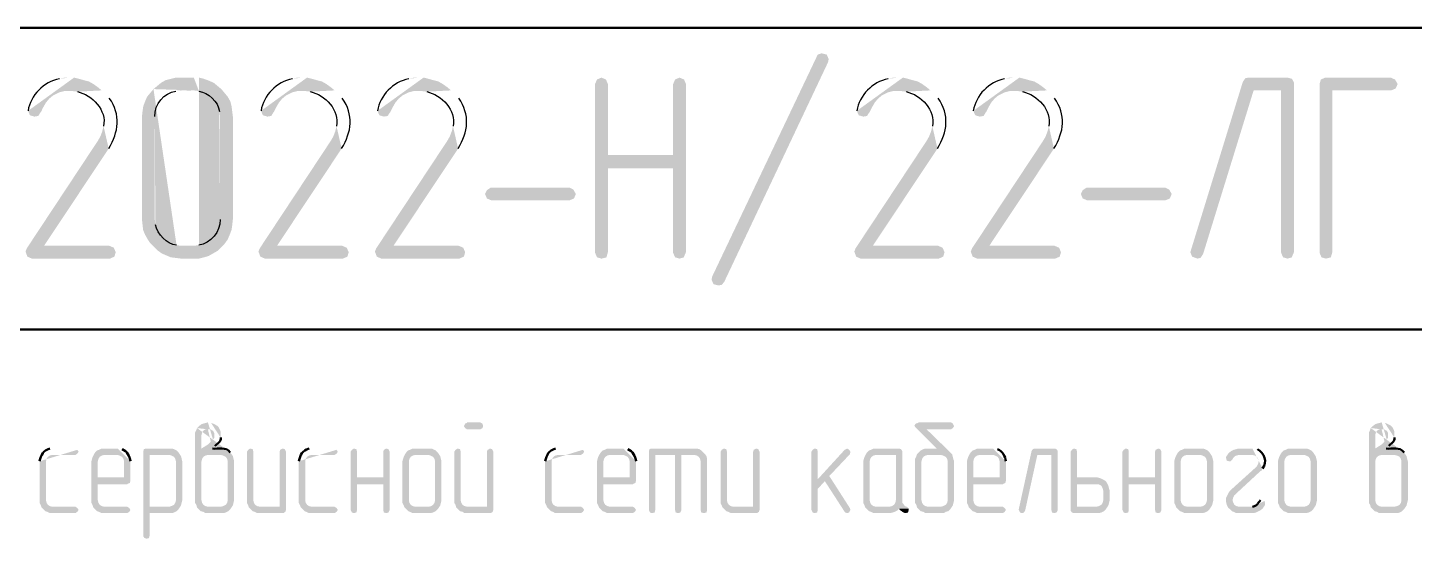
# Model space of a CAD drawing. Header units: millimetres. Extents: x -211 to 10565, y -2293 to 2244.
# Drawn here: x 5412.09 to 5457.94, y -323.77 to -306.28 of the extents above; entities that cross this region are included whole.
import ezdxf

# ---------------------------------------------------------------- set-up
doc = ezdxf.new("R2010")
doc.units = ezdxf.units.MM
doc.layers.add('PDF _Геометрия', color=7, linetype='Continuous')
doc.layers.add('PDF _Сплошная заливка', color=7, linetype='Continuous')

msp = doc.modelspace()

# ---------------------------------------------------------------- hatches: boundary and pattern name
at = {"layer": 'PDF _Сплошная заливка', "transparency": 33554559}
for points in [[(5438.554, -307.422), (5435.126, -314.68), (5435.041, -314.785), (5434.936, -314.807), (5434.766, -314.764), (5434.703, -314.616), (5434.724, -314.51), (5438.173, -307.252), (5438.215, -307.168), (5438.342, -307.125), (5438.512, -307.168), (5438.575, -307.316)], [(5431.063, -307.929), (5430.915, -307.993), (5430.852, -308.141), (5430.852, -313.727), (5430.915, -313.876), (5431.063, -313.918), (5431.233, -313.876), (5431.233, -313.854), (5431.275, -313.706), (5431.275, -310.934), (5433.433, -310.934), (5431.275, -310.49), (5431.275, -308.141), (5431.211, -307.993)], [(5433.645, -307.929), (5433.497, -307.993), (5433.433, -308.141), (5433.433, -310.49), (5431.275, -310.49), (5433.433, -310.934), (5433.433, -313.727), (5433.497, -313.876), (5433.645, -313.918), (5433.793, -313.876), (5433.793, -313.854), (5433.856, -313.706), (5433.856, -308.141), (5433.793, -307.993)], [(5453.747, -307.929), (5452.456, -307.929), (5452.351, -307.951), (5452.266, -308.078), (5450.552, -313.643), (5450.531, -313.706), (5450.594, -313.854), (5450.764, -313.918), (5450.869, -313.897), (5450.954, -313.77), (5452.626, -308.353), (5453.536, -308.353), (5453.959, -308.141), (5453.959, -308.099), (5453.895, -307.972)], [(5457.154, -307.929), (5454.996, -307.929), (5454.848, -307.993), (5454.805, -308.141), (5454.805, -313.727), (5454.869, -313.876), (5455.017, -313.918), (5455.186, -313.876), (5455.186, -313.854), (5455.228, -313.706), (5455.228, -308.353), (5457.175, -308.353), (5457.323, -308.289), (5457.387, -308.141), (5457.302, -307.993)], [(5453.959, -308.141), (5453.536, -308.353), (5453.536, -313.727), (5453.599, -313.876), (5453.747, -313.918), (5453.895, -313.876), (5453.895, -313.854), (5453.959, -313.706)], [(5430.005, -311.992), (5427.424, -311.992), (5427.276, -311.929), (5427.212, -311.781), (5427.276, -311.654), (5427.403, -311.569), (5430.005, -311.569), (5430.132, -311.633), (5430.217, -311.781), (5430.153, -311.929)], [(5449.706, -311.992), (5447.124, -311.992), (5446.976, -311.929), (5446.912, -311.781), (5446.976, -311.654), (5447.103, -311.569), (5449.706, -311.569), (5449.833, -311.633), (5449.917, -311.781), (5449.854, -311.929)], [(5427.043, -319.335), (5426.62, -319.335), (5426.62, -319.356), (5426.556, -319.377), (5426.514, -319.462), (5426.556, -319.525), (5426.62, -319.568), (5427.064, -319.568), (5427.127, -319.525), (5427.149, -319.462), (5427.127, -319.377)], [(5442.617, -319.335), (5441.538, -319.335), (5441.538, -319.356), (5441.453, -319.377), (5441.411, -319.441), (5441.432, -319.483), (5442.151, -320.202), (5441.77, -320.202), (5441.707, -320.224), (5441.622, -320.266), (5441.495, -320.393), (5441.474, -320.456), (5441.432, -320.541), (5441.432, -322.001), (5441.474, -322.065), (5441.495, -322.149), (5441.855, -322.128), (5441.77, -322.107), (5441.707, -322.065), (5441.665, -322.001), (5441.643, -321.916), (5441.643, -320.626), (5441.665, -320.541), (5441.707, -320.478), (5441.77, -320.435), (5441.855, -320.414), (5442.278, -320.414), (5442.659, -320.393), (5442.596, -320.329), (5441.813, -319.568), (5442.617, -319.568), (5442.68, -319.525), (5442.723, -319.462), (5442.68, -319.377)], [(5414.283, -320.393), (5414.241, -320.478), (5414.22, -320.541), (5414.198, -320.626), (5414.198, -322.001), (5414.241, -322.086), (5414.262, -322.149), (5414.389, -322.276), (5414.452, -322.297), (5414.537, -322.34), (5415.383, -322.34), (5415.447, -322.297), (5415.489, -322.234), (5415.447, -322.17), (5415.383, -322.128), (5414.622, -322.128), (5414.537, -322.107), (5414.473, -322.065), (5414.431, -322.001), (5414.41, -321.916), (5414.41, -321.387), (5415.383, -321.387), (5415.405, -321.366), (5415.468, -321.345), (5415.489, -321.261), (5414.41, -321.155), (5414.41, -320.626), (5414.431, -320.541), (5414.473, -320.478), (5414.537, -320.435), (5414.622, -320.414), (5415.066, -320.414)], [(5416.78, -320.202), (5415.997, -320.202), (5415.934, -320.224), (5415.912, -320.308), (5415.912, -323.101), (5415.955, -323.165), (5416.018, -323.186), (5416.103, -323.165), (5416.124, -323.08), (5416.124, -322.34), (5416.865, -322.34), (5416.928, -322.319), (5417.013, -322.276), (5417.076, -322.213), (5417.119, -322.149), (5416.124, -322.128), (5416.124, -320.414), (5416.78, -320.414), (5417.119, -320.393), (5417.076, -320.329), (5417.013, -320.266), (5416.928, -320.224), (5416.865, -320.202)], [(5417.119, -320.393), (5416.78, -320.414), (5416.843, -320.435), (5416.928, -320.478), (5416.97, -320.541), (5416.992, -320.626), (5416.992, -321.916), (5416.97, -322.001), (5416.928, -322.065), (5416.843, -322.107), (5416.78, -322.128), (5416.124, -322.128), (5417.119, -322.149), (5417.161, -322.086), (5417.203, -321.916), (5417.203, -320.626), (5417.161, -320.456)], [(5418.833, -320.393), (5418.473, -320.414), (5418.557, -320.435), (5418.642, -320.478), (5418.684, -320.541), (5418.706, -320.626), (5418.706, -321.916), (5418.684, -322.001), (5418.642, -322.065), (5418.557, -322.107), (5418.473, -322.128), (5418.05, -322.128), (5417.69, -322.149), (5417.817, -322.276), (5417.901, -322.297), (5417.965, -322.34), (5418.579, -322.34), (5418.642, -322.319), (5418.727, -322.276), (5418.79, -322.213), (5418.875, -322.086), (5418.917, -321.916), (5418.917, -320.626), (5418.875, -320.456)], [(5419.446, -320.202), (5419.383, -320.245), (5419.34, -320.308), (5419.34, -322.001), (5419.383, -322.086), (5419.404, -322.149), (5419.764, -322.128), (5419.679, -322.107), (5419.615, -322.065), (5419.573, -322.001), (5419.552, -321.916), (5419.552, -320.308), (5419.531, -320.224)], [(5420.525, -320.202), (5420.441, -320.245), (5420.42, -320.308), (5420.42, -322.128), (5419.764, -322.128), (5419.404, -322.149), (5419.531, -322.276), (5419.594, -322.297), (5419.679, -322.34), (5420.547, -322.34), (5420.61, -322.297), (5420.631, -322.234), (5420.631, -320.308), (5420.589, -320.224)], [(5422.874, -320.202), (5422.811, -320.245), (5422.768, -320.308), (5422.768, -322.234), (5422.811, -322.319), (5422.874, -322.34), (5422.959, -322.319), (5422.98, -322.234), (5422.98, -321.387), (5423.848, -321.387), (5422.98, -321.155), (5422.98, -320.308), (5422.959, -320.224)], [(5423.953, -320.202), (5423.869, -320.245), (5423.848, -320.308), (5423.848, -321.155), (5422.98, -321.155), (5423.848, -321.387), (5423.848, -322.234), (5423.869, -322.319), (5423.953, -322.34), (5424.017, -322.319), (5424.059, -322.234), (5424.059, -320.308), (5424.017, -320.224)], [(5424.567, -320.393), (5424.525, -320.478), (5424.504, -320.541), (5424.482, -320.626), (5424.482, -322.001), (5424.525, -322.086), (5424.546, -322.149), (5424.906, -322.128), (5424.821, -322.107), (5424.757, -322.065), (5424.715, -322.001), (5424.694, -321.916), (5424.694, -320.626), (5424.715, -320.541), (5424.757, -320.478), (5424.821, -320.435), (5424.906, -320.414), (5425.35, -320.414)], [(5425.35, -320.202), (5424.821, -320.202), (5424.736, -320.245), (5424.673, -320.266), (5424.609, -320.329), (5424.567, -320.393), (5425.35, -320.414), (5425.413, -320.435), (5425.498, -320.478), (5425.54, -320.541), (5425.562, -320.626), (5425.562, -321.916), (5425.54, -322.001), (5425.498, -322.065), (5425.435, -322.107), (5425.35, -322.128), (5424.906, -322.128), (5424.546, -322.149), (5424.673, -322.276), (5424.736, -322.297), (5424.821, -322.34), (5425.413, -322.34), (5425.498, -322.319), (5425.583, -322.276), (5425.646, -322.213), (5425.731, -322.086), (5425.773, -321.916), (5425.773, -320.626), (5425.731, -320.456), (5425.646, -320.329), (5425.583, -320.266), (5425.498, -320.224), (5425.435, -320.202)], [(5426.302, -320.202), (5426.239, -320.245), (5426.196, -320.308), (5426.196, -322.001), (5426.239, -322.065), (5426.26, -322.149), (5426.62, -322.128), (5426.535, -322.107), (5426.471, -322.065), (5426.429, -322.001), (5426.408, -321.916), (5426.408, -320.308), (5426.387, -320.224)], [(5427.381, -320.202), (5427.297, -320.245), (5427.276, -320.308), (5427.276, -322.128), (5426.62, -322.128), (5426.26, -322.149), (5426.387, -322.276), (5426.471, -322.297), (5426.535, -322.34), (5427.403, -322.34), (5427.466, -322.297), (5427.487, -322.234), (5427.487, -320.308), (5427.445, -320.224)], [(5431, -320.393), (5430.957, -320.478), (5430.936, -320.541), (5430.915, -320.626), (5430.915, -322.001), (5430.957, -322.086), (5430.979, -322.149), (5431.106, -322.276), (5431.169, -322.297), (5431.254, -322.34), (5432.1, -322.34), (5432.164, -322.297), (5432.206, -322.234), (5432.164, -322.17), (5432.1, -322.128), (5431.338, -322.128), (5431.254, -322.107), (5431.19, -322.065), (5431.148, -322.001), (5431.127, -321.916), (5431.127, -321.387), (5432.1, -321.387), (5432.121, -321.366), (5432.185, -321.345), (5432.206, -321.261), (5431.127, -321.155), (5431.127, -320.626), (5431.148, -320.541), (5431.19, -320.478), (5431.254, -320.435), (5431.338, -320.414), (5431.783, -320.414)], [(5434.132, -320.202), (5432.714, -320.202), (5432.65, -320.224), (5432.629, -320.308), (5432.629, -322.234), (5432.671, -322.319), (5432.735, -322.34), (5432.82, -322.319), (5432.841, -322.234), (5432.841, -320.414), (5434.132, -320.414), (5434.491, -320.393), (5434.364, -320.266), (5434.301, -320.224), (5434.216, -320.202)], [(5433.708, -320.414), (5433.497, -320.414), (5433.497, -322.234), (5433.518, -322.319), (5433.603, -322.34), (5433.666, -322.319), (5433.708, -322.234)], [(5434.491, -320.393), (5434.132, -320.414), (5434.216, -320.435), (5434.28, -320.478), (5434.322, -320.541), (5434.343, -320.626), (5434.343, -322.234), (5434.364, -322.319), (5434.449, -322.34), (5434.534, -322.319), (5434.555, -322.234), (5434.555, -320.541), (5434.534, -320.456)], [(5435.105, -320.202), (5435.041, -320.245), (5434.999, -320.308), (5434.999, -322.001), (5435.041, -322.086), (5435.063, -322.149), (5435.422, -322.128), (5435.338, -322.107), (5435.274, -322.065), (5435.232, -322.001), (5435.211, -321.916), (5435.211, -320.308), (5435.19, -320.224)], [(5436.184, -320.202), (5436.099, -320.245), (5436.078, -320.308), (5436.078, -322.128), (5435.422, -322.128), (5435.063, -322.149), (5435.19, -322.276), (5435.253, -322.297), (5435.338, -322.34), (5436.205, -322.34), (5436.269, -322.297), (5436.29, -322.234), (5436.29, -320.308), (5436.248, -320.224)], [(5438.11, -320.202), (5438.046, -320.245), (5438.004, -320.308), (5438.004, -322.234), (5438.046, -322.319), (5438.11, -322.34), (5438.194, -322.319), (5438.215, -322.234), (5438.215, -321.536), (5438.448, -321.282), (5438.215, -321.218), (5438.215, -320.308), (5438.194, -320.224)], [(5439.189, -320.202), (5439.104, -320.245), (5438.215, -321.218), (5438.448, -321.282), (5439.104, -322.297), (5439.125, -322.319), (5439.189, -322.34), (5439.252, -322.319), (5439.295, -322.234), (5439.274, -322.17), (5438.596, -321.112), (5439.274, -320.393), (5439.295, -320.308), (5439.252, -320.245)], [(5439.803, -320.393), (5439.76, -320.478), (5439.739, -320.541), (5439.718, -320.626), (5439.718, -322.001), (5439.76, -322.086), (5439.781, -322.149), (5439.908, -322.276), (5439.972, -322.297), (5440.056, -322.34), (5440.607, -322.34), (5440.691, -322.319), (5440.755, -322.297), (5440.839, -322.255), (5440.903, -322.192), (5441.22, -322.192), (5441.157, -322.128), (5440.141, -322.128), (5440.056, -322.107), (5439.993, -322.065), (5439.951, -322.001), (5439.929, -321.916), (5439.929, -320.626), (5439.951, -320.541), (5439.993, -320.478), (5440.056, -320.435), (5440.141, -320.414), (5440.797, -320.414)], [(5440.903, -320.202), (5440.056, -320.202), (5439.972, -320.245), (5439.908, -320.266), (5439.845, -320.329), (5439.803, -320.393), (5440.797, -320.414), (5440.797, -321.916), (5440.776, -322.001), (5440.734, -322.065), (5440.67, -322.107), (5440.585, -322.128), (5440.141, -322.128), (5441.157, -322.128), (5441.093, -322.107), (5441.051, -322.043), (5441.009, -322.001), (5441.009, -320.287), (5440.966, -320.224)], [(5442.659, -320.393), (5442.278, -320.414), (5442.363, -320.435), (5442.448, -320.478), (5442.49, -320.541), (5442.511, -320.626), (5442.511, -321.916), (5442.49, -322.001), (5442.448, -322.065), (5442.363, -322.107), (5442.278, -322.128), (5441.855, -322.128), (5441.495, -322.149), (5441.622, -322.276), (5441.707, -322.297), (5441.77, -322.34), (5442.384, -322.34), (5442.448, -322.297), (5442.532, -322.276), (5442.596, -322.213), (5442.68, -322.086), (5442.723, -321.916), (5442.723, -320.626), (5442.701, -320.562), (5442.68, -320.478)], [(5443.231, -320.393), (5443.188, -320.478), (5443.167, -320.541), (5443.146, -320.626), (5443.146, -322.001), (5443.188, -322.086), (5443.209, -322.149), (5443.336, -322.276), (5443.4, -322.297), (5443.484, -322.34), (5444.331, -322.34), (5444.394, -322.297), (5444.437, -322.234), (5444.394, -322.17), (5444.331, -322.128), (5443.569, -322.128), (5443.484, -322.107), (5443.421, -322.065), (5443.379, -322.001), (5443.357, -321.916), (5443.357, -321.387), (5444.331, -321.387), (5444.352, -321.366), (5444.415, -321.345), (5444.437, -321.261), (5443.357, -321.155), (5443.357, -320.626), (5443.379, -320.541), (5443.421, -320.478), (5443.484, -320.435), (5443.569, -320.414), (5444.013, -320.414)], [(5446.045, -320.202), (5445.389, -320.202), (5445.325, -320.224), (5445.283, -320.287), (5444.86, -322.213), (5444.86, -322.234), (5444.902, -322.319), (5444.966, -322.34), (5445.029, -322.319), (5445.071, -322.255), (5445.474, -320.414), (5445.939, -320.414), (5446.151, -320.308), (5446.151, -320.287), (5446.108, -320.224)], [(5446.151, -320.308), (5445.939, -320.414), (5445.939, -322.234), (5445.96, -322.319), (5446.045, -322.34), (5446.108, -322.319), (5446.151, -322.234)], [(5446.68, -320.202), (5446.616, -320.245), (5446.574, -320.308), (5446.574, -322.255), (5446.616, -322.319), (5446.68, -322.34), (5447.505, -322.34), (5447.59, -322.319), (5447.674, -322.276), (5447.738, -322.213), (5447.78, -322.149), (5446.785, -322.128), (5446.785, -321.387), (5447.441, -321.387), (5447.78, -321.345), (5447.738, -321.282), (5447.674, -321.239), (5447.59, -321.197), (5447.526, -321.176), (5447.441, -321.155), (5446.785, -321.155), (5446.785, -320.308), (5446.764, -320.224)], [(5448.394, -320.202), (5448.33, -320.245), (5448.288, -320.308), (5448.288, -322.234), (5448.33, -322.319), (5448.394, -322.34), (5448.478, -322.319), (5448.499, -322.234), (5448.499, -321.387), (5449.367, -321.387), (5448.499, -321.155), (5448.499, -320.308), (5448.478, -320.224)], [(5449.473, -320.202), (5449.388, -320.245), (5449.367, -320.308), (5449.367, -321.155), (5448.499, -321.155), (5449.367, -321.387), (5449.367, -322.234), (5449.388, -322.319), (5449.473, -322.34), (5449.536, -322.319), (5449.579, -322.234), (5449.579, -320.308), (5449.536, -320.224)], [(5450.086, -320.393), (5450.044, -320.478), (5450.023, -320.541), (5450.002, -320.626), (5450.002, -322.001), (5450.044, -322.086), (5450.065, -322.149), (5450.425, -322.128), (5450.34, -322.107), (5450.277, -322.065), (5450.235, -322.001), (5450.213, -321.916), (5450.213, -320.626), (5450.235, -320.541), (5450.277, -320.478), (5450.34, -320.435), (5450.425, -320.414), (5450.869, -320.414)], [(5450.869, -320.202), (5450.34, -320.202), (5450.256, -320.245), (5450.192, -320.266), (5450.129, -320.329), (5450.086, -320.393), (5450.869, -320.414), (5450.933, -320.435), (5451.018, -320.478), (5451.06, -320.541), (5451.081, -320.626), (5451.081, -321.916), (5451.06, -322.001), (5451.018, -322.065), (5450.954, -322.107), (5450.869, -322.128), (5450.425, -322.128), (5450.065, -322.149), (5450.192, -322.276), (5450.256, -322.297), (5450.34, -322.34), (5450.933, -322.34), (5451.018, -322.319), (5451.102, -322.276), (5451.166, -322.213), (5451.25, -322.086), (5451.293, -321.916), (5451.293, -320.626), (5451.25, -320.456), (5451.166, -320.329), (5451.102, -320.266), (5451.018, -320.224), (5450.954, -320.202)], [(5451.758, -320.414), (5451.716, -320.478), (5451.716, -320.52), (5451.737, -320.605), (5451.822, -320.626), (5451.864, -320.626), (5451.927, -320.562), (5451.949, -320.52), (5452.012, -320.456), (5452.054, -320.435), (5452.139, -320.414), (5452.583, -320.414)], [(5453.514, -320.393), (5453.472, -320.478), (5453.451, -320.541), (5453.43, -320.626), (5453.43, -322.001), (5453.472, -322.086), (5453.493, -322.149), (5453.853, -322.128), (5453.768, -322.107), (5453.705, -322.065), (5453.663, -322.001), (5453.641, -321.916), (5453.641, -320.626), (5453.663, -320.541), (5453.705, -320.478), (5453.768, -320.435), (5453.853, -320.414), (5454.297, -320.414)], [(5454.297, -320.202), (5453.768, -320.202), (5453.684, -320.245), (5453.62, -320.266), (5453.557, -320.329), (5453.514, -320.393), (5454.297, -320.414), (5454.361, -320.435), (5454.446, -320.478), (5454.488, -320.541), (5454.509, -320.626), (5454.509, -321.916), (5454.488, -322.001), (5454.446, -322.065), (5454.382, -322.107), (5454.297, -322.128), (5453.853, -322.128), (5453.493, -322.149), (5453.62, -322.276), (5453.684, -322.297), (5453.768, -322.34), (5454.361, -322.34), (5454.446, -322.319), (5454.53, -322.276), (5454.594, -322.213), (5454.678, -322.086), (5454.721, -321.916), (5454.721, -320.626), (5454.678, -320.456), (5454.594, -320.329), (5454.53, -320.266), (5454.446, -320.224), (5454.382, -320.202)], [(5457.641, -320.393), (5457.281, -320.414), (5457.366, -320.435), (5457.45, -320.478), (5457.493, -320.541), (5457.514, -320.626), (5457.514, -321.916), (5457.493, -322.001), (5457.45, -322.065), (5457.366, -322.107), (5457.281, -322.128), (5456.858, -322.128), (5456.498, -322.149), (5456.625, -322.276), (5456.71, -322.297), (5456.773, -322.34), (5457.387, -322.34), (5457.45, -322.319), (5457.535, -322.276), (5457.598, -322.213), (5457.683, -322.086), (5457.725, -321.916), (5457.725, -320.626), (5457.683, -320.456)], [(5447.78, -321.345), (5447.441, -321.387), (5447.505, -321.387), (5447.59, -321.43), (5447.632, -321.514), (5447.653, -321.599), (5447.653, -321.916), (5447.632, -322.001), (5447.59, -322.065), (5447.505, -322.107), (5447.441, -322.128), (5446.785, -322.128), (5447.78, -322.149), (5447.822, -322.086), (5447.865, -321.916), (5447.865, -321.599), (5447.822, -321.43)], [(5441.22, -322.192), (5440.903, -322.192), (5440.924, -322.234), (5440.987, -322.276), (5441.009, -322.297), (5441.093, -322.34), (5441.114, -322.34), (5441.199, -322.319), (5441.22, -322.234)]]:
    msp.add_hatch(color=256, dxfattribs=at).paths.add_polyline_path(points)
h = msp.add_hatch(color=256, dxfattribs=at)
h.paths.add_polyline_path([(5413.458, -307.929), (5413.31, -307.929), (5413.14, -307.972)], flags=0)
h.paths.add_polyline_path([(5412.104, -309.03), (5412.167, -309.178), (5412.315, -309.22), (5412.442, -309.199), (5412.506, -309.093), (5412.527, -309.072), (5412.611, -308.903), (5412.696, -308.755), (5412.802, -308.628), (5412.929, -308.522), (5413.14, -308.416), (5413.31, -308.374), (5413.479, -308.374), (5414.537, -308.353), (5414.41, -308.247), (5414.262, -308.141), (5414.114, -308.056), (5413.944, -308.014), (5413.796, -307.972), (5413.627, -307.929)], flags=0)
h = msp.add_hatch(color=256, dxfattribs=at)
h.paths.add_polyline_path([(5417.584, -307.929), (5416.992, -307.929), (5416.653, -308.014), (5416.505, -308.099), (5416.251, -308.31), (5417.584, -308.353), (5417.753, -308.374)], flags=0)
h.paths.add_polyline_path([(5418.43, -309.051), (5418.452, -309.22), (5418.452, -312.627)], flags=0)
h.paths.add_polyline_path([(5417.753, -313.473), (5417.584, -313.495), (5417.161, -313.495), (5418.494, -313.537), (5418.6, -313.431), (5418.706, -313.283), (5418.769, -313.135), (5418.833, -312.966), (5418.854, -312.817), (5418.875, -312.627), (5418.875, -309.22), (5418.833, -308.882), (5418.79, -308.712), (5418.706, -308.564), (5418.494, -308.31), (5418.24, -308.099), (5418.092, -308.035), (5417.923, -307.972), (5417.753, -307.929)], flags=0)
h = msp.add_hatch(color=256, dxfattribs=at)
h.paths.add_polyline_path([(5421.16, -307.929), (5421.012, -307.929), (5420.843, -307.972)], flags=0)
h.paths.add_polyline_path([(5419.806, -309.03), (5419.869, -309.178), (5420.018, -309.22), (5420.144, -309.199), (5420.208, -309.093), (5420.229, -309.072), (5420.314, -308.903), (5420.398, -308.755), (5420.504, -308.628), (5420.631, -308.522), (5420.843, -308.416), (5421.012, -308.374), (5421.181, -308.374), (5422.239, -308.353), (5422.112, -308.247), (5421.964, -308.141), (5421.816, -308.056), (5421.647, -308.014), (5421.499, -307.972), (5421.329, -307.929)], flags=0)
h = msp.add_hatch(color=256, dxfattribs=at)
h.paths.add_polyline_path([(5425.011, -307.929), (5424.863, -307.929), (5424.694, -307.972)], flags=0)
h.paths.add_polyline_path([(5423.657, -309.03), (5423.721, -309.178), (5423.869, -309.22), (5423.996, -309.199), (5424.059, -309.093), (5424.08, -309.072), (5424.165, -308.903), (5424.25, -308.755), (5424.355, -308.628), (5424.482, -308.522), (5424.694, -308.416), (5424.863, -308.374), (5425.033, -308.374), (5426.091, -308.353), (5425.964, -308.247), (5425.815, -308.141), (5425.667, -308.056), (5425.498, -308.014), (5425.35, -307.972), (5425.181, -307.929)], flags=0)
h = msp.add_hatch(color=256, dxfattribs=at)
h.paths.add_polyline_path([(5440.861, -307.929), (5440.712, -307.929), (5440.543, -307.972)], flags=0)
h.paths.add_polyline_path([(5439.506, -309.03), (5439.57, -309.178), (5439.718, -309.22), (5439.845, -309.199), (5439.908, -309.093), (5439.929, -309.072), (5440.014, -308.903), (5440.099, -308.755), (5440.205, -308.628), (5440.332, -308.522), (5440.543, -308.416), (5440.712, -308.374), (5440.882, -308.374), (5441.94, -308.353), (5441.813, -308.247), (5441.665, -308.141), (5441.517, -308.056), (5441.347, -308.014), (5441.199, -307.972), (5441.03, -307.929)], flags=0)
h = msp.add_hatch(color=256, dxfattribs=at)
h.paths.add_polyline_path([(5444.712, -307.929), (5444.564, -307.929), (5444.394, -307.972)], flags=0)
h.paths.add_polyline_path([(5443.357, -309.03), (5443.421, -309.178), (5443.569, -309.22), (5443.696, -309.199), (5443.76, -309.093), (5443.781, -309.072), (5443.865, -308.903), (5443.95, -308.755), (5444.056, -308.628), (5444.183, -308.522), (5444.394, -308.416), (5444.564, -308.374), (5444.733, -308.374), (5445.791, -308.353), (5445.664, -308.247), (5445.516, -308.141), (5445.368, -308.056), (5445.198, -308.014), (5445.05, -307.972), (5444.881, -307.929)], flags=0)
h = msp.add_hatch(color=256, dxfattribs=at)
h.paths.add_polyline_path([(5414.537, -308.353), (5413.479, -308.374), (5413.564, -308.374), (5413.733, -308.395)], flags=0)
h.paths.add_polyline_path([(5414.6, -309.538), (5414.558, -309.707), (5414.495, -309.876), (5414.41, -310.024), (5412.061, -313.579), (5412.019, -313.685), (5412.082, -313.854), (5412.23, -313.918), (5414.812, -313.918), (5414.96, -313.854), (5415.002, -313.706), (5414.939, -313.558), (5414.791, -313.495), (5412.633, -313.495), (5414.77, -310.278)], flags=0)
h.paths.add_polyline_path([(5414.791, -308.607), (5414.685, -308.48)], flags=0)
h = msp.add_hatch(color=256, dxfattribs=at)
h.paths.add_polyline_path([(5416.251, -308.31), (5416.039, -308.564), (5415.976, -308.712), (5415.912, -308.882), (5415.891, -309.03), (5415.87, -309.22), (5415.87, -312.627), (5415.891, -312.817), (5415.912, -312.987), (5415.976, -313.135), (5416.061, -313.283), (5416.145, -313.41), (5416.378, -313.643), (5416.526, -313.749), (5416.822, -313.876), (5417.161, -313.918), (5417.753, -313.918), (5417.923, -313.876), (5418.071, -313.833), (5418.367, -313.664), (5418.494, -313.537), (5417.161, -313.495), (5417.013, -313.473)], flags=0)
h.paths.add_polyline_path([(5416.314, -312.796), (5416.293, -312.627), (5416.293, -309.22)], flags=0)
h.paths.add_polyline_path([(5416.992, -308.374), (5417.161, -308.353), (5417.584, -308.353)], flags=0)
h = msp.add_hatch(color=256, dxfattribs=at)
h.paths.add_polyline_path([(5422.239, -308.353), (5421.181, -308.374), (5421.266, -308.374), (5421.435, -308.395)], flags=0)
h.paths.add_polyline_path([(5422.303, -309.538), (5422.261, -309.707), (5422.197, -309.876), (5422.112, -310.024), (5419.764, -313.579), (5419.721, -313.685), (5419.785, -313.854), (5419.933, -313.918), (5422.514, -313.918), (5422.663, -313.854), (5422.705, -313.706), (5422.641, -313.558), (5422.493, -313.495), (5420.335, -313.495), (5422.472, -310.278)], flags=0)
h.paths.add_polyline_path([(5422.493, -308.607), (5422.387, -308.48)], flags=0)
h = msp.add_hatch(color=256, dxfattribs=at)
h.paths.add_polyline_path([(5426.091, -308.353), (5425.033, -308.374), (5425.117, -308.374), (5425.286, -308.395)], flags=0)
h.paths.add_polyline_path([(5426.154, -309.538), (5426.112, -309.707), (5426.048, -309.876), (5425.964, -310.024), (5423.615, -313.579), (5423.572, -313.685), (5423.636, -313.854), (5423.784, -313.918), (5426.366, -313.918), (5426.514, -313.854), (5426.556, -313.706), (5426.493, -313.558), (5426.344, -313.495), (5424.186, -313.495), (5426.323, -310.278)], flags=0)
h.paths.add_polyline_path([(5426.344, -308.607), (5426.239, -308.48)], flags=0)
h = msp.add_hatch(color=256, dxfattribs=at)
h.paths.add_polyline_path([(5441.94, -308.353), (5440.882, -308.374), (5440.966, -308.374), (5441.136, -308.395)], flags=0)
h.paths.add_polyline_path([(5442.003, -309.538), (5441.961, -309.707), (5441.897, -309.876), (5441.813, -310.024), (5439.464, -313.579), (5439.422, -313.685), (5439.485, -313.854), (5439.633, -313.918), (5442.215, -313.918), (5442.363, -313.854), (5442.405, -313.706), (5442.342, -313.558), (5442.194, -313.495), (5440.035, -313.495), (5442.172, -310.278)], flags=0)
h.paths.add_polyline_path([(5442.194, -308.607), (5442.088, -308.48)], flags=0)
h = msp.add_hatch(color=256, dxfattribs=at)
h.paths.add_polyline_path([(5445.791, -308.353), (5444.733, -308.374), (5444.818, -308.374), (5444.987, -308.395)], flags=0)
h.paths.add_polyline_path([(5445.854, -309.538), (5445.812, -309.707), (5445.749, -309.876), (5445.664, -310.024), (5443.315, -313.579), (5443.273, -313.685), (5443.336, -313.854), (5443.484, -313.918), (5446.066, -313.918), (5446.214, -313.854), (5446.256, -313.706), (5446.193, -313.558), (5446.045, -313.495), (5443.886, -313.495), (5446.024, -310.278)], flags=0)
h.paths.add_polyline_path([(5446.045, -308.607), (5445.939, -308.48)], flags=0)
h = msp.add_hatch(color=256, dxfattribs=at)
h.paths.add_polyline_path([(5417.69, -319.525), (5417.669, -319.589), (5417.626, -319.673), (5417.626, -322.001), (5417.669, -322.065), (5417.69, -322.149), (5418.05, -322.128), (5417.965, -322.107), (5417.901, -322.065), (5417.859, -322.001), (5417.838, -321.916), (5417.838, -320.626), (5417.859, -320.541), (5417.901, -320.478), (5417.965, -320.435), (5418.05, -320.414), (5418.473, -320.414), (5418.833, -320.393), (5418.79, -320.329)], flags=0)
h.paths.add_polyline_path([(5418.198, -320.202), (5417.838, -320.202), (5417.838, -319.758), (5417.859, -319.673), (5417.901, -319.61), (5417.965, -319.568), (5418.05, -319.568)], flags=0)
h = msp.add_hatch(color=256, dxfattribs=at)
h.paths.add_polyline_path([(5418.05, -319.335), (5417.986, -319.356), (5417.901, -319.377), (5417.838, -319.398), (5417.753, -319.462), (5417.69, -319.525), (5418.05, -319.568), (5418.134, -319.568), (5418.198, -319.61), (5418.219, -319.61), (5418.261, -319.695), (5418.261, -319.843), (5418.219, -319.906), (5418.198, -319.927), (5418.071, -320.054), (5418.007, -320.097), (5417.838, -320.202), (5418.198, -320.202), (5418.282, -320.118)], flags=0)
h.paths.add_polyline_path([(5418.473, -319.843), (5418.473, -319.652), (5418.452, -319.589), (5418.409, -319.504), (5418.346, -319.441), (5418.219, -319.377), (5418.155, -319.356)], flags=0)
h = msp.add_hatch(color=256, dxfattribs=at)
h.paths.add_polyline_path([(5456.498, -319.525), (5456.477, -319.589), (5456.435, -319.673), (5456.435, -322.001), (5456.477, -322.065), (5456.498, -322.149), (5456.858, -322.128), (5456.773, -322.107), (5456.71, -322.065), (5456.667, -322.001), (5456.646, -321.916), (5456.646, -320.626), (5456.667, -320.541), (5456.71, -320.478), (5456.773, -320.435), (5456.858, -320.414), (5457.281, -320.414), (5457.641, -320.393), (5457.598, -320.329)], flags=0)
h.paths.add_polyline_path([(5457.006, -320.202), (5456.646, -320.202), (5456.646, -319.758), (5456.667, -319.673), (5456.71, -319.61), (5456.773, -319.568), (5456.858, -319.568)], flags=0)
h = msp.add_hatch(color=256, dxfattribs=at)
h.paths.add_polyline_path([(5456.858, -319.335), (5456.794, -319.356), (5456.71, -319.377), (5456.646, -319.398), (5456.562, -319.462), (5456.498, -319.525), (5456.858, -319.568), (5456.942, -319.568), (5457.006, -319.61), (5457.027, -319.61), (5457.069, -319.695), (5457.069, -319.843), (5457.027, -319.906), (5456.879, -320.054), (5456.815, -320.097), (5456.646, -320.202), (5457.006, -320.202), (5457.091, -320.118)], flags=0)
h.paths.add_polyline_path([(5457.281, -319.843), (5457.281, -319.652), (5457.26, -319.589), (5457.218, -319.504), (5457.154, -319.441), (5457.027, -319.377), (5456.964, -319.356)], flags=0)
h = msp.add_hatch(color=256, dxfattribs=at)
h.paths.add_polyline_path([(5413.669, -320.202), (5412.823, -320.202)], flags=0)
h.paths.add_polyline_path([(5412.484, -320.626), (5412.484, -322.001), (5412.527, -322.086), (5412.548, -322.149), (5412.675, -322.276), (5412.738, -322.297), (5412.823, -322.34), (5413.669, -322.34), (5413.733, -322.297), (5413.775, -322.234), (5413.733, -322.17), (5413.669, -322.128), (5412.908, -322.128), (5412.823, -322.107), (5412.759, -322.065), (5412.717, -322.001), (5412.696, -321.916), (5412.696, -320.626), (5412.717, -320.541), (5412.759, -320.478), (5412.823, -320.435), (5412.908, -320.414), (5413.669, -320.414), (5413.733, -320.372), (5413.775, -320.308), (5413.733, -320.245)], flags=0)
h = msp.add_hatch(color=256, dxfattribs=at)
h.paths.add_polyline_path([(5415.066, -320.202), (5414.537, -320.202), (5414.452, -320.245), (5414.389, -320.266), (5414.325, -320.329), (5414.283, -320.393), (5415.066, -320.414), (5415.129, -320.435), (5415.214, -320.478), (5415.256, -320.541), (5415.278, -320.626), (5415.278, -321.155), (5414.41, -321.155), (5415.489, -321.261), (5415.489, -320.626)], flags=0)
h.paths.add_polyline_path([(5415.214, -320.224), (5415.151, -320.202)], flags=0)
h = msp.add_hatch(color=256, dxfattribs=at)
h.paths.add_polyline_path([(5422.239, -320.202), (5421.393, -320.202)], flags=0)
h.paths.add_polyline_path([(5421.054, -320.626), (5421.054, -322.001), (5421.097, -322.086), (5421.118, -322.149), (5421.245, -322.276), (5421.308, -322.297), (5421.393, -322.34), (5422.239, -322.34), (5422.303, -322.297), (5422.345, -322.234), (5422.303, -322.17), (5422.239, -322.128), (5421.478, -322.128), (5421.393, -322.107), (5421.329, -322.065), (5421.287, -322.001), (5421.266, -321.916), (5421.266, -320.626), (5421.287, -320.541), (5421.329, -320.478), (5421.393, -320.435), (5421.478, -320.414), (5422.239, -320.414), (5422.303, -320.372), (5422.345, -320.308), (5422.303, -320.245)], flags=0)
h = msp.add_hatch(color=256, dxfattribs=at)
h.paths.add_polyline_path([(5430.386, -320.202), (5429.54, -320.202)], flags=0)
h.paths.add_polyline_path([(5429.201, -320.626), (5429.201, -322.001), (5429.243, -322.086), (5429.265, -322.149), (5429.392, -322.276), (5429.455, -322.297), (5429.54, -322.34), (5430.386, -322.34), (5430.45, -322.297), (5430.492, -322.234), (5430.45, -322.17), (5430.386, -322.128), (5429.624, -322.128), (5429.54, -322.107), (5429.476, -322.065), (5429.434, -322.001), (5429.413, -321.916), (5429.413, -320.626), (5429.434, -320.541), (5429.476, -320.478), (5429.54, -320.435), (5429.624, -320.414), (5430.386, -320.414), (5430.45, -320.372), (5430.492, -320.308), (5430.45, -320.245)], flags=0)
h = msp.add_hatch(color=256, dxfattribs=at)
h.paths.add_polyline_path([(5431.783, -320.202), (5431.254, -320.202), (5431.169, -320.245), (5431.106, -320.266), (5431.042, -320.329), (5431, -320.393), (5431.783, -320.414), (5431.846, -320.435), (5431.931, -320.478), (5431.973, -320.541), (5431.994, -320.626), (5431.994, -321.155), (5431.127, -321.155), (5432.206, -321.261), (5432.206, -320.626)], flags=0)
h.paths.add_polyline_path([(5431.931, -320.224), (5431.867, -320.202)], flags=0)
h = msp.add_hatch(color=256, dxfattribs=at)
h.paths.add_polyline_path([(5444.013, -320.202), (5443.484, -320.202), (5443.4, -320.245), (5443.336, -320.266), (5443.273, -320.329), (5443.231, -320.393), (5444.013, -320.414), (5444.077, -320.435), (5444.162, -320.478), (5444.204, -320.541), (5444.225, -320.626), (5444.225, -321.155), (5443.357, -321.155), (5444.437, -321.261), (5444.437, -320.626)], flags=0)
h.paths.add_polyline_path([(5444.162, -320.224), (5444.098, -320.202)], flags=0)
h = msp.add_hatch(color=256, dxfattribs=at)
h.paths.add_polyline_path([(5452.583, -320.202), (5452.118, -320.202), (5452.054, -320.224), (5451.97, -320.245), (5451.885, -320.287), (5451.8, -320.351), (5451.758, -320.414), (5452.583, -320.414), (5452.668, -320.435), (5452.732, -320.478), (5452.774, -320.541), (5452.795, -320.626), (5452.774, -320.71), (5452.732, -320.795), (5451.843, -321.599), (5451.8, -321.663), (5451.716, -321.832), (5451.716, -321.98), (5451.737, -322.065), (5451.779, -322.149), (5451.906, -322.276), (5451.97, -322.297), (5452.054, -322.34), (5452.626, -322.34), (5452.71, -322.319), (5452.837, -322.255), (5452.922, -322.192), (5452.964, -322.128), (5452.139, -322.128), (5452.054, -322.107), (5451.991, -322.065), (5451.949, -321.98), (5451.927, -321.916), (5451.949, -321.832), (5451.991, -321.747), (5452.858, -320.943), (5452.88, -320.943), (5452.922, -320.858)], flags=0)
h.paths.add_polyline_path([(5452.753, -320.224), (5452.668, -320.202)], flags=0)
h = msp.add_hatch(color=256, dxfattribs=at)
h.paths.add_polyline_path([(5452.901, -321.916), (5452.858, -321.916)], flags=0)
h.paths.add_polyline_path([(5452.583, -322.128), (5452.139, -322.128), (5452.964, -322.128), (5453.007, -322.065), (5453.007, -322.022), (5452.985, -321.938)], flags=0)

# ---------------------------------------------------------------- linework, layer by layer
at = {"layer": 'PDF _Геометрия', "lineweight": 50}
msp.add_lwpolyline([(5307.19, -361.254), (5307.19, -306.279), (5492.132, -306.279), (5492.132, -361.254)], close=True, dxfattribs=at)
msp.add_lwpolyline([(5372.174, -316.267), (5492.132, -316.267)], dxfattribs=at)
at = {"layer": 'PDF _Геометрия', "lineweight": 25}
for points in [[(5413.14, -307.972), (5412.619, -308.064), (5412.185, -308.517), (5412.104, -309.03)], [(5420.843, -307.972), (5420.322, -308.064), (5419.887, -308.517), (5419.806, -309.03)], [(5424.694, -307.972), (5424.173, -308.064), (5423.739, -308.517), (5423.657, -309.03)], [(5440.543, -307.972), (5440.022, -308.064), (5439.588, -308.517), (5439.506, -309.03)], [(5444.394, -307.972), (5443.873, -308.064), (5443.439, -308.517), (5443.357, -309.03)], [(5413.733, -308.395), (5414.224, -308.492), (5414.714, -309.011), (5414.6, -309.538)], [(5416.293, -309.22), (5416.29, -308.812), (5416.593, -308.432), (5416.992, -308.374)], [(5417.753, -308.374), (5418.062, -308.434), (5418.401, -308.718), (5418.43, -309.051)], [(5421.435, -308.395), (5421.927, -308.492), (5422.416, -309.011), (5422.303, -309.538)], [(5425.286, -308.395), (5425.778, -308.492), (5426.267, -309.011), (5426.154, -309.538)], [(5441.136, -308.395), (5441.627, -308.492), (5442.116, -309.011), (5442.003, -309.538)], [(5444.987, -308.395), (5445.478, -308.492), (5445.968, -309.011), (5445.854, -309.538)], [(5414.77, -310.278), (5415.104, -309.725), (5415.175, -309.162), (5414.791, -308.607)], [(5422.472, -310.278), (5422.807, -309.725), (5422.877, -309.162), (5422.493, -308.607)], [(5426.323, -310.278), (5426.658, -309.725), (5426.729, -309.162), (5426.344, -308.607)], [(5442.172, -310.278), (5442.507, -309.725), (5442.578, -309.162), (5442.194, -308.607)], [(5446.024, -310.278), (5446.358, -309.725), (5446.429, -309.162), (5446.045, -308.607)], [(5418.452, -312.627), (5418.467, -313.02), (5418.143, -313.423), (5417.753, -313.473)], [(5417.013, -313.473), (5416.676, -313.437), (5416.396, -313.112), (5416.314, -312.796)]]:
    msp.add_open_spline(points, degree=3, dxfattribs=at)
at = {"layer": 'PDF _Геометрия', "lineweight": 50}
for points in [[(5418.282, -320.118), (5418.359, -320.043), (5418.491, -319.969), (5418.473, -319.843)], [(5457.091, -320.118), (5457.167, -320.043), (5457.3, -319.969), (5457.281, -319.843)], [(5412.823, -320.202), (5412.591, -320.284), (5412.543, -320.392), (5412.484, -320.626)], [(5415.489, -320.626), (5415.464, -320.463), (5415.38, -320.283), (5415.214, -320.224)], [(5418.79, -320.329), (5418.638, -320.129), (5418.409, -320.23), (5418.198, -320.202)], [(5421.393, -320.202), (5421.161, -320.284), (5421.113, -320.392), (5421.054, -320.626)], [(5429.54, -320.202), (5429.308, -320.284), (5429.26, -320.393), (5429.201, -320.626)], [(5432.206, -320.626), (5432.181, -320.463), (5432.097, -320.283), (5431.931, -320.224)], [(5444.437, -320.626), (5444.411, -320.463), (5444.328, -320.283), (5444.162, -320.224)], [(5452.922, -320.858), (5453.092, -320.644), (5452.976, -320.344), (5452.753, -320.224)], [(5457.598, -320.329), (5457.446, -320.129), (5457.218, -320.23), (5457.006, -320.202)], [(5452.858, -321.916), (5452.724, -322.037), (5452.802, -322.076), (5452.583, -322.128)]]:
    msp.add_open_spline(points, degree=3, dxfattribs=at)

doc.saveas('drawing.dxf')
